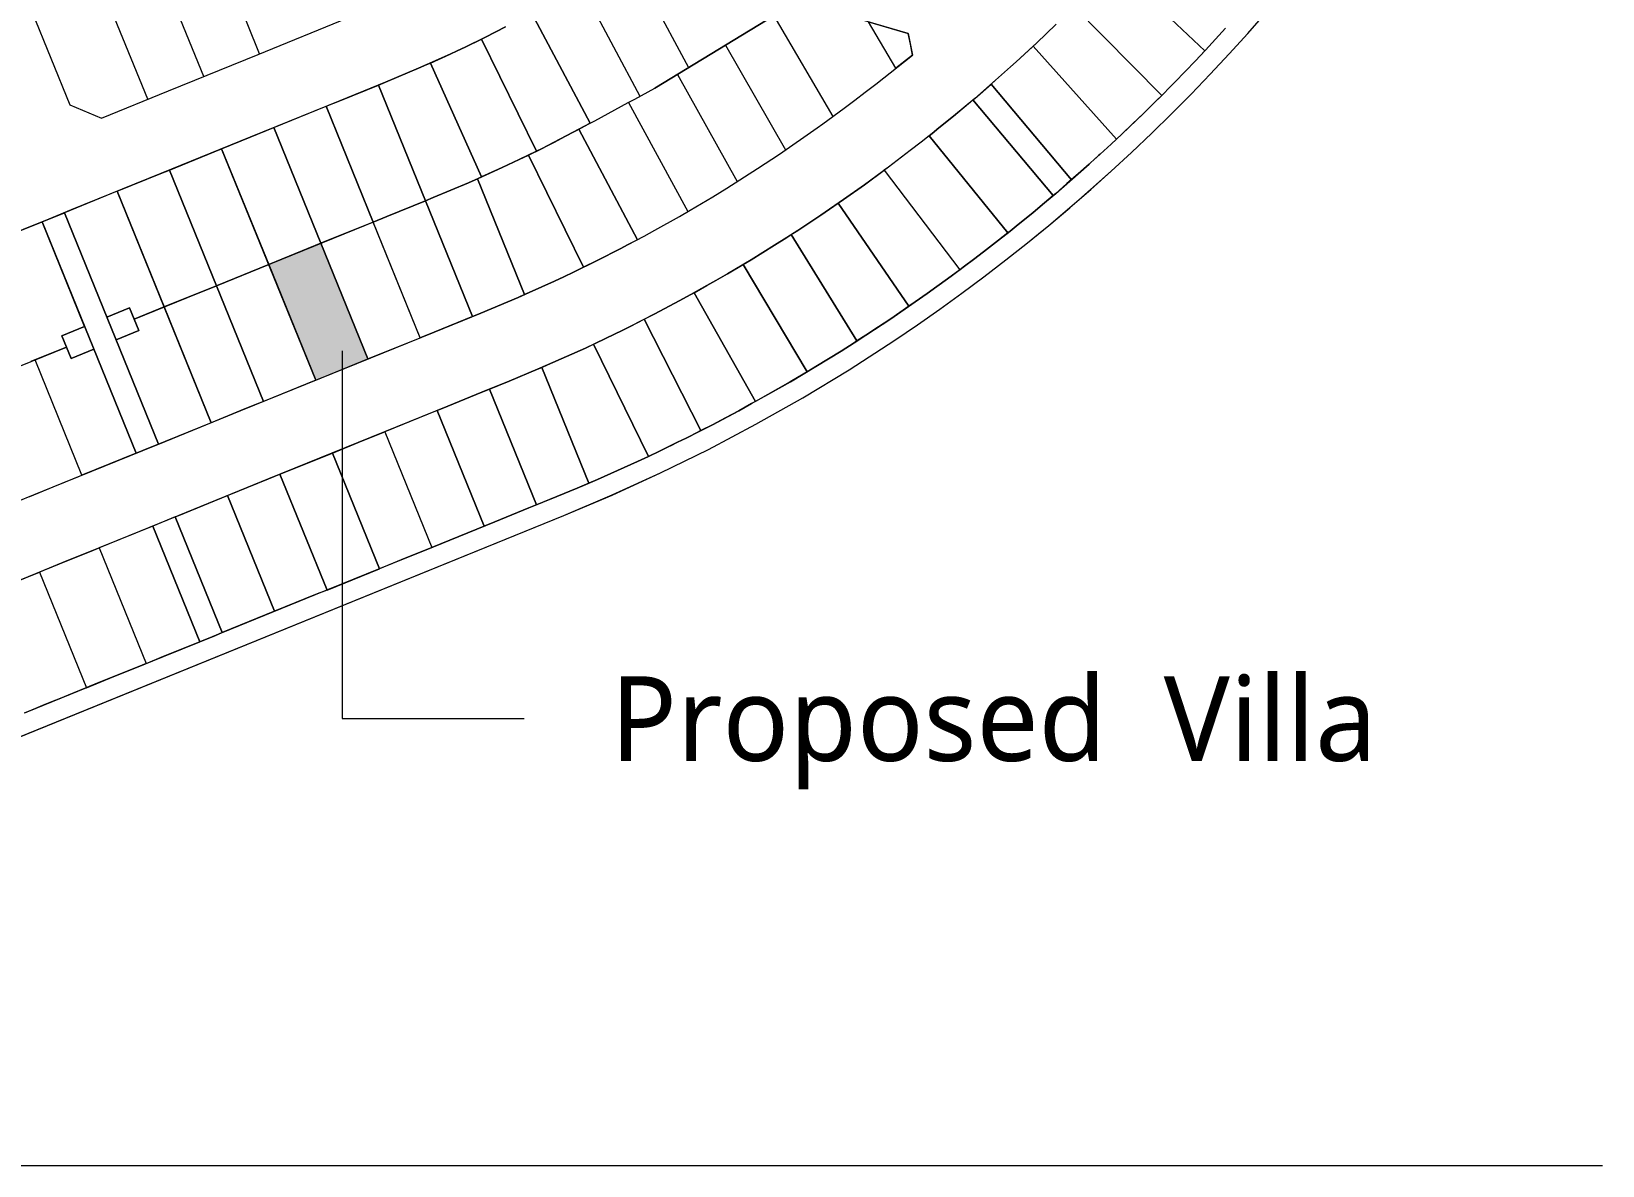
# Model space of a CAD drawing. Header units: millimetres. Extents: x -12746 to 1016489, y -409013 to 338495.
# Drawn here: x 615677 to 1005561, y -409013 to -127490 of the extents above; entities that cross this region are included whole.
import ezdxf

# ---------------------------------------------------------------- set-up
doc = ezdxf.new("R2010")
doc.units = ezdxf.units.MM
for name, color, linetype, lineweight in [('A-DETL', 90, 'Continuous', 9), ('A-DETL-GENF', 92, 'Continuous', 9), ('A-DETL-THIN', 151, 'Continuous', 9), ('G-ANNO-TEXT', 231, 'Continuous', 9)]:
    doc.layers.add(name, color=color, linetype=linetype, lineweight=lineweight)
doc.styles.add('Lucida Sans Unicode_7', font='l_10646.ttf', dxfattribs={"height": 21000})

msp = doc.modelspace()

# ---------------------------------------------------------------- hatches: boundary and pattern name
at = {"layer": 'A-DETL-GENF'}
msp.add_hatch(color=5, dxfattribs=at).paths.add_polyline_path([(686225.2, -214065.7), (699194.6, -208793.5), (687519.9, -180075), (674550.6, -185347.3)])

# ---------------------------------------------------------------- linework, layer by layer
at = {"layer": 'A-DETL'}
for p, q in [((672315.2, -133039.3), (660640.4, -104321.6)), ((658419.5, -138688.1), (646744.6, -109970.2)), ((764805, -110378.8), (778724.5, -136471.8)), ((884350.3, -111011.6), (906843.7, -132344.2)), ((884350.3, -111011.6), (906843.7, -132344.2)), ((906843.7, -132344.2), (884350.3, -111011.6)), ((644523.8, -144337), (632849, -115619.3)), ((751903.8, -115939.3), (766659.6, -143600)), ((770403.4, -141542.7), (805843, -119945.6)), ((805843, -119945.6), (770403.4, -141542.7)), ((615797.4, -122550.5), (625212.4, -145710.5)), ((671938.4, -133192.5), (694171.4, -124153.5)), ((754342.8, -150255.9), (739757.5, -122914.9)), ((739757.5, -122914.9), (754342.8, -150255.9)), ((739757.5, -122914.9), (754342.8, -150255.9)), ((799876.4, -123581.7), (814565.9, -148615.8)), ((833263.4, -127988.5), (817966.4, -123501.5)), ((874373.4, -121334.3), (896157.4, -143389.8)), ((874373.4, -121334.3), (896157.4, -143389.8)), ((896157.4, -143389.8), (874373.4, -121334.3)), ((917543.4, -127988.5), (922094.4, -122814.5)), ((917545.4, -127986.5), (922096.4, -122812.5)), ((733309.4, -126368.5), (728354.4, -128897.5)), ((728354.4, -128897.5), (733309.4, -126368.5)), ((823381.8, -125090), (833263.4, -127988.5)), ((830159.9, -136641.4), (823381.8, -125090)), ((833783.4, -130686.5), (833263.4, -127988.5)), ((833263.4, -127988.5), (834303.4, -133385.5)), ((865051.4, -130386.5), (870002.4, -125651.5)), ((870002.4, -125651.5), (865051.4, -130386.5)), ((907048.4, -132128.5), (912022.4, -126714.5)), ((912022.4, -126714.5), (907048.4, -132128.5)), ((912020.4, -126716.5), (909533.4, -129423.5)), ((912917.4, -133093.5), (917543.4, -127988.5)), ((912919.4, -133091.5), (917545.4, -127986.5)), ((721320.4, -132307.5), (719547.4, -133143.5)), ((719547.4, -133143.5), (721320.4, -132307.5)), ((723304.4, -131371.5), (721320.4, -132307.5)), ((721320.4, -132307.5), (723304.4, -131371.5)), ((728354.4, -128897.5), (723304.4, -131371.5)), ((723304.4, -131371.5), (727345.7, -129391.6)), ((727345.7, -129391.6), (728354.4, -128897.5)), ((727345.7, -129391.6), (740985.4, -157229.3)), ((740985.4, -157229.3), (727345.7, -129391.6)), ((727345.7, -129391.6), (740985.4, -157229.3)), ((787924.6, -130865.2), (802827.4, -156900.9)), ((834303.4, -133385.5), (833783.4, -130686.5)), ((865051.4, -130386.5), (860023.4, -135040.5)), ((860023.4, -135040.5), (864228.5, -131148.1)), ((864228.5, -131148.1), (865051.4, -130386.5)), ((864228.5, -131148.1), (884921.6, -154235.9)), ((884921.6, -154235.9), (864228.5, -131148.1)), ((864228.5, -131148.1), (884921.6, -154235.9)), ((906843.7, -132344.2), (904515.4, -134798.6)), ((906847.2, -132347.5), (904515.4, -134798.5)), ((904517.4, -134796.5), (907048.4, -132128.5)), ((909533.4, -129423.5), (907046.4, -132130.5)), ((649705.4, -142230.5), (671938.4, -133192.5)), ((713819.4, -135716.5), (711749.4, -136646.5)), ((711749.4, -136646.5), (713819.4, -135716.5)), ((719547.4, -133143.5), (713819.4, -135716.5)), ((713819.4, -135716.5), (714669.7, -135334.5)), ((714669.7, -135334.5), (719547.4, -133143.5)), ((714669.7, -135334.5), (727370.1, -163613.1)), ((714669.7, -135334.5), (727370.1, -163613.1)), ((727370.1, -163613.1), (714669.7, -135334.5)), ((825181.4, -140553.5), (834303.4, -133385.5)), ((834303.4, -133385.5), (830159.9, -136641.4)), ((854920.4, -139615.5), (858650.4, -136271.5)), ((858650.4, -136271.5), (854920.4, -139615.5)), ((858650.4, -136271.5), (860023.4, -135040.5)), ((860023.4, -135040.5), (858650.4, -136271.5)), ((904515.4, -134798.5), (901985.4, -137465.5)), ((901987.4, -137463.5), (904517.4, -134796.5)), ((904515.4, -134798.6), (901987.4, -137463.5)), ((908215.4, -138126.5), (912917.4, -133093.5)), ((908217.4, -138124.5), (912919.4, -133091.5)), ((703525.4, -140105.5), (692231.4, -144696.5)), ((701784.3, -140813.2), (703525.4, -140105.5)), ((711749.4, -136646.5), (703525.4, -140105.5)), ((703525.4, -140105.5), (711749.4, -136646.5)), ((775962.1, -138155.2), (790806, -164764.6)), ((854920.4, -139615.5), (849746.4, -144103.5)), ((853821.6, -140568.6), (854920.4, -139615.5)), ((899411.4, -140091.5), (897785.4, -141750.5)), ((897787.4, -141748.5), (899413.4, -140089.5)), ((899411.4, -140091.5), (897787.4, -141748.5)), ((901987.4, -137463.5), (899411.4, -140091.5)), ((901985.4, -137465.5), (899411.4, -140091.5)), ((899413.4, -140089.5), (901987.4, -137463.5)), ((903440.4, -143086.5), (908215.4, -138126.5)), ((903442.4, -143084.5), (908217.4, -138124.5)), ((633030.4, -149009.5), (649705.4, -142230.5)), ((692231.4, -144696.5), (701784.3, -140813.2)), ((701784.3, -140813.2), (713458.8, -169531.1)), ((701784.3, -140813.2), (725132.9, -198248.3)), ((713458.8, -169531.1), (701784.3, -140813.2)), ((819978.4, -144574.5), (822571.4, -142603.5)), ((822571.4, -142603.5), (825181.4, -140553.5)), ((849746.4, -144103.5), (844499.4, -148506.5)), ((849282.2, -144493), (849746.4, -144103.5)), ((849746.4, -144103.5), (853821.6, -140568.6)), ((853821.6, -140568.6), (873755.7, -164314.1)), ((853821.6, -140568.6), (873755.7, -164314.1)), ((873755.7, -164314.1), (853821.6, -140568.6)), ((896157.4, -143389.9), (894222.4, -145300.5)), ((894224.4, -145298.5), (896840.4, -142715.5)), ((896157.4, -143389.8), (894224.4, -145298.5)), ((896840.4, -142715.5), (896157.4, -143389.8)), ((896838.4, -142717.5), (896157.4, -143389.9)), ((897785.4, -141750.5), (896838.4, -142717.5)), ((896840.4, -142715.5), (897787.4, -141748.5)), ((897785.4, -141750.5), (896840.4, -142715.5)), ((898594.4, -147973.5), (903440.4, -143086.5)), ((898596.4, -147971.5), (903442.4, -143084.5)), ((625212.4, -145710.5), (633030.4, -149009.5)), ((692231.4, -144696.5), (669998.4, -153734.5)), ((675845.6, -151357.5), (688814.9, -146085.3)), ((688814.9, -146085.3), (692231.4, -144696.5)), ((712163.9, -203521.3), (688814.9, -146085.3)), ((688814.9, -146085.3), (700489.2, -174802.7)), ((700489.2, -174802.7), (688814.9, -146085.3)), ((763830.6, -145143.9), (778558.5, -172209.8)), ((812102.4, -150425.5), (817384.4, -146545.5)), ((817384.4, -146545.5), (819978.4, -144574.5)), ((844499.4, -148506.5), (849282.2, -144493)), ((849282.2, -144493), (869213.8, -168235.6)), ((869213.8, -168235.6), (849282.2, -144493)), ((849282.2, -144493), (869213.8, -168235.6)), ((886295.4, -152964.5), (891609.4, -147882.5)), ((891607.3, -147884.5), (886295.4, -152964.5)), ((891607.4, -147884.5), (888950.4, -150425.5)), ((894222.4, -145300.5), (891607.4, -147884.5)), ((891609.4, -147882.5), (894224.4, -145298.5)), ((894222.3, -145300.5), (891609.4, -147882.5)), ((893677.4, -152784.5), (898594.4, -147973.5)), ((893679.4, -152782.5), (898596.4, -147971.5)), ((669998.4, -153734.5), (675845.6, -151357.5)), ((675845.6, -151357.5), (687519.9, -180075)), ((675845.6, -151357.5), (699194.6, -208793.5)), ((687519.9, -180075), (675845.6, -151357.5)), ((751497.9, -151768.9), (743784.5, -155826.2)), ((743784.5, -155826.2), (751497.9, -151768.9)), ((754342.8, -150255.9), (751497.9, -151768.9)), ((751497.9, -151768.9), (766045.6, -179185.7)), ((766045.6, -179185.7), (751497.9, -151768.9)), ((751497.9, -151768.9), (766045.6, -179185.7)), ((801349.4, -157929.5), (810657.4, -151451.5)), ((810657.4, -151451.5), (812102.4, -150425.5)), ((840860.4, -151462.5), (839178.4, -152828.5)), ((839178.4, -152828.5), (840860.4, -151462.5)), ((844499.4, -148506.5), (840860.4, -151462.5)), ((840860.4, -151462.5), (844499.4, -148506.5)), ((888950.4, -150425.5), (886293.4, -152966.5)), ((669998.4, -153734.5), (647765.4, -162773.5)), ((662876.4, -156630), (669998.4, -153734.5)), ((743784.5, -155826.2), (742218.6, -156625.1)), ((743784.5, -155826.2), (742218.6, -156625.1)), ((742218.6, -156625.1), (743784.5, -155826.2)), ((836487.4, -154943.5), (833759.4, -157085.5)), ((836487.4, -154943.5), (833759.4, -157085.5)), ((839178.4, -152828.5), (836487.4, -154943.5)), ((838439.3, -153409.3), (836487.4, -154943.5)), ((838439.3, -153409.3), (839178.4, -152828.5)), ((857987.1, -177474.7), (838439.3, -153409.3)), ((838439.3, -153409.3), (857994.3, -177483.6)), ((857987.1, -177474.7), (838439.3, -153409.3)), ((883595.4, -155463.5), (880897.4, -157961.5)), ((880899.4, -157959.5), (883597.4, -155461.5)), ((883595.4, -155463.5), (880899.4, -157959.5)), ((884921.7, -154236), (883595.4, -155463.5)), ((883597.4, -155461.5), (886295.4, -152964.5)), ((884921.6, -154235.9), (883597.4, -155461.5)), ((886295.4, -152964.5), (884921.6, -154235.9)), ((886293.4, -152966.5), (884921.7, -154236)), ((888693.4, -157517.5), (893677.4, -152784.5)), ((888695.4, -157515.5), (893679.4, -152782.5)), ((649907.2, -161902.7), (662876.4, -156630)), ((686225.2, -214065.7), (662876.4, -156630)), ((662876.4, -156630), (674550.6, -185347.3)), ((674550.6, -185347.3), (662876.4, -156630)), ((736736, -159311.4), (732514.5, -161302.7)), ((732514.5, -161302.7), (736736, -159311.4)), ((736736, -159311.4), (732514.5, -161302.7)), ((742218.6, -156625.1), (736736, -159311.4)), ((740985.4, -157229.3), (736736, -159311.4)), ((736736, -159311.4), (739050.7, -158177.2)), ((739050.7, -158177.2), (742218.6, -156625.1)), ((739050.7, -158177.2), (752693.7, -186013.8)), ((739050.7, -158177.2), (752693.7, -186013.8)), ((752693.7, -186013.8), (739050.7, -158177.2)), ((742218.6, -156625.1), (740985.4, -157229.3)), ((795884.4, -161549.5), (801349.4, -157929.5)), ((833759.4, -157085.5), (828338.4, -161205.5)), ((833759.4, -157085.5), (828338.4, -161205.5)), ((879339.4, -159358.5), (878570.3, -160047.4)), ((878570.4, -160047.5), (879341.4, -159356.5)), ((879339.2, -159358.4), (878570.4, -160047.5)), ((880899.4, -157959.5), (879339.2, -159358.4)), ((880513.1, -158306), (879339.4, -159358.5)), ((879341.4, -159356.5), (880899.4, -157959.5)), ((880897.4, -157961.5), (880513.1, -158306)), ((883643.4, -162172.5), (888693.4, -157517.5)), ((883645.4, -162170.5), (888695.4, -157515.5)), ((647765.4, -162773.5), (625532.4, -171810.5)), ((636937.7, -167174.6), (647765.4, -162773.5)), ((647765.4, -162773.5), (649907.2, -161902.7)), ((661581.2, -190619.6), (649907.2, -161902.7)), ((649907.2, -161902.7), (661581.2, -190619.6)), ((649907.2, -161902.7), (673255.9, -219337.9)), ((726521.3, -163994.3), (732514.5, -161302.7)), ((727370.1, -163613.1), (726521.3, -163994.3)), ((732514.5, -161302.7), (726521.4, -163994.3)), ((732514.5, -161302.7), (727370.1, -163613.1)), ((788217.4, -166403.5), (795884.4, -161549.5)), ((828338.4, -161205.5), (822406.4, -165552.5)), ((822406.4, -165552.5), (827306.8, -161961.4)), ((828338.4, -161205.5), (827306.8, -161961.4)), ((827306.8, -161961.4), (846068.7, -186646.4)), ((827306.8, -161961.4), (846079.2, -186660.1)), ((827306.8, -161961.4), (846068.7, -186646.4)), ((869869.4, -167685.5), (875423.4, -162867.5)), ((875421.4, -162869.5), (872644.4, -165278.5)), ((875421.4, -162869.5), (873755.7, -164314.1)), ((878159.4, -160415.5), (875421.4, -162869.5)), ((875423.4, -162867.5), (878161.4, -160413.5)), ((878159.2, -160415.4), (875423.4, -162867.5)), ((878570.3, -160047.4), (878159.4, -160415.5)), ((878161.4, -160413.5), (878570.4, -160047.5)), ((878528.4, -166746.5), (883643.4, -162172.5)), ((878530.4, -166744.5), (883645.4, -162170.5)), ((636937.7, -167174.6), (623864.8, -172488.3)), ((660286.7, -224610.4), (636937.7, -167174.6)), ((648611.9, -195891.8), (636937.7, -167174.6)), ((636937.7, -167174.6), (648611.9, -195891.8)), ((715373.1, -168753.1), (724112.5, -165076.8)), ((724112.5, -165076.8), (715373.1, -168753.1)), ((715373.1, -168753.1), (724112.5, -165076.8)), ((724112.5, -165076.8), (726521.3, -163994.3)), ((726521.3, -163994.3), (724112.5, -165076.8)), ((724112.5, -165076.8), (726351.6, -164070.6)), ((738102.2, -192975.8), (726351.6, -164070.6)), ((726351.6, -164070.6), (738033.6, -192807.2)), ((738033.6, -192807.2), (726351.6, -164070.6)), ((784786.4, -168519.5), (788217.4, -166403.5)), ((822406.4, -165552.5), (817229.4, -169228.5)), ((817229.4, -169228.5), (822406.4, -165552.5)), ((872644.4, -165278.5), (869867.4, -167687.5)), ((872644.2, -165278.3), (869869.4, -167685.5)), ((873755.7, -164314.1), (872646.5, -165276.7)), ((873350.4, -171239.5), (878528.4, -166746.5)), ((873352.4, -171237.5), (878530.4, -166744.5)), ((703905.7, -173413.9), (715373.1, -168753.1)), ((703905.7, -173413.9), (713458.8, -169531.1)), ((713458.8, -169531.1), (703905.7, -173413.9)), ((715373.1, -168753.1), (713458.8, -169531.1)), ((713458.8, -169531.1), (715373.1, -168753.1)), ((713458.8, -169531.1), (725132.9, -198248.3)), ((725132.9, -198248.3), (713458.8, -169531.1)), ((779147.4, -171872.5), (784786.4, -168519.5)), ((817229.4, -169228.5), (811579.4, -173104.5)), ((811579.4, -173104.5), (815898.3, -170141.6)), ((815898.3, -170141.6), (817229.4, -169228.5)), ((815898.3, -170141.6), (833434.9, -195704.6)), ((815898.3, -170141.6), (833434.9, -195704.6)), ((833434.9, -195704.6), (815898.3, -170141.6)), ((867051.4, -170050.5), (864235.4, -172414.5)), ((864237.4, -172412.5), (867053.4, -170048.5)), ((867051.2, -170050.3), (864237.4, -172412.5)), ((869213.8, -168235.6), (867051.2, -170050.3)), ((869214, -168235.8), (867051.4, -170050.5)), ((867053.4, -170048.5), (869869.4, -167685.5)), ((868112.4, -175650.5), (873350.4, -171239.5)), ((868114.4, -175648.5), (873352.4, -171237.5)), ((869869.4, -167685.5), (869213.8, -168235.6)), ((869867.4, -167687.5), (869214, -168235.8)), ((619973.4, -174069.5), (597740.4, -183106.5)), ((603843.7, -180625.7), (618306.2, -174747.1)), ((618306.2, -174747.1), (619973.4, -174069.5)), ((628869.9, -200732.5), (618306.2, -174747.1)), ((618306.2, -174747.1), (641655.4, -232183.6)), ((641655.2, -232183.1), (618306.2, -174747.1)), ((625532.4, -171810.5), (619973.4, -174069.5)), ((619973.4, -174069.5), (623864.7, -172488.2)), ((647213.7, -229924), (623864.7, -172488.2)), ((623864.7, -172488.2), (634390.6, -198380.7)), ((623864.7, -172488.2), (647213.7, -229924)), ((641190.2, -198908.9), (703905.7, -173413.9)), ((700489.2, -174802.7), (687519.9, -180075)), ((700489.2, -174802.7), (687519.9, -180075)), ((700489.2, -174802.7), (703905.7, -173413.9)), ((703905.7, -173413.9), (700489.2, -174802.7)), ((712163.9, -203521.3), (700489.2, -174802.7)), ((712163.9, -203521.3), (700489.2, -174802.7)), ((770417.4, -176809.5), (776474.4, -173403.5)), ((776474.4, -173403.5), (779147.4, -171872.5)), ((811579.4, -173104.5), (805866.4, -176887.5)), ((805866.4, -176887.5), (811579.4, -173104.5)), ((864235.4, -172414.5), (860016.4, -175841.5)), ((860018.4, -175839.5), (864237.4, -172412.5)), ((864237.4, -172412.5), (860018.4, -175839.5)), ((763607.4, -180479.5), (767723.4, -178295.5)), ((766045.6, -179185.7), (763607.4, -180479.5)), ((767723.4, -178295.5), (770417.4, -176809.5)), ((803105.4, -178653.5), (800095.4, -180578.5)), ((800095.4, -180578.5), (803105.4, -178653.5)), ((805866.4, -176887.5), (803105.4, -178653.5)), ((803105.4, -178653.5), (804224, -177938)), ((804224, -177938), (805866.4, -176887.5)), ((804224, -177938), (820540.1, -204390.3)), ((804224, -177938), (820500.7, -204326.4)), ((820500.7, -204326.4), (804224, -177938)), ((855636.4, -179322.5), (852710.4, -181620.5)), ((852712.4, -181618.5), (855638.4, -179320.5)), ((852712.4, -181618.5), (855638.4, -179320.5)), ((857994.3, -177483.6), (855636.4, -179322.5)), ((855638.4, -179320.5), (858529.4, -177048.5)), ((855638.4, -179320.5), (857987.1, -177474.7)), ((858529.4, -177048.5), (857987.1, -177474.7)), ((858527.4, -177050.5), (857994.3, -177483.6)), ((860016.4, -175841.5), (858527.4, -177050.5)), ((858529.4, -177048.5), (860018.4, -175839.5)), ((860018.4, -175839.5), (858529.4, -177048.5)), ((862815.4, -179977.5), (868112.4, -175650.5)), ((862817.4, -179975.5), (866481.7, -176982.1)), ((866482.6, -176981.4), (868114.4, -175648.5)), ((687519.9, -180075), (674550.6, -185347.3)), ((687519.9, -180075), (674550.6, -185347.3)), ((699194.6, -208793.5), (687519.9, -180075)), ((687519.9, -180075), (699194.6, -208793.5)), ((756083.4, -184352.5), (761929.4, -181370.5)), ((761929.4, -181370.5), (756083.4, -184352.5)), ((761929.4, -181370.5), (763607.4, -180479.5)), ((763607.4, -180479.5), (761929.4, -181370.5)), ((800095.4, -180578.5), (794266.4, -184173.5)), ((794266.4, -184173.5), (800095.4, -180578.5)), ((852710.4, -181620.5), (849801.4, -183831.5)), ((849803.4, -183829.5), (852712.4, -181618.5)), ((849803.4, -183829.5), (852712.4, -181618.5)), ((857462.4, -184219.5), (862815.4, -179977.5)), ((857464.4, -184217.5), (862817.4, -179975.5)), ((674550.6, -185347.3), (661581.2, -190619.6)), ((661581.2, -190619.6), (674550.6, -185347.3)), ((674550.6, -185347.3), (686225.2, -214065.7)), ((674550.6, -185347.3), (686225.2, -214065.7)), ((750168.4, -187251.5), (756083.4, -184352.5)), ((752693.7, -186013.8), (750168.4, -187251.5)), ((756083.4, -184352.5), (752693.7, -186013.8)), ((794266.4, -184173.5), (788374.4, -187676.5)), ((788374.4, -187676.5), (792298.1, -185343.7)), ((792298.1, -185343.7), (794266.4, -184173.5)), ((792298.1, -185343.7), (808138.2, -211991)), ((792298.1, -185343.7), (808138.2, -211991)), ((808138.2, -211991), (792298.1, -185343.7)), ((846069, -186646.7), (843928.4, -188219.5)), ((843930.4, -188217.5), (846893.4, -186040.5)), ((846068.7, -186646.4), (843930.4, -188217.5)), ((846068.7, -186646.4), (846893.4, -186040.5)), ((846891.4, -186042.5), (846069, -186646.7)), ((849801.4, -183831.5), (846891.4, -186042.5)), ((846893.4, -186040.5), (849803.4, -183829.5)), ((846893.4, -186040.5), (849803.4, -183829.5)), ((852054.4, -188375.5), (857462.4, -184219.5)), ((852056.4, -188373.5), (857464.4, -184217.5)), ((661581.2, -190619.6), (648611.9, -195891.8)), ((648611.9, -195891.8), (661581.2, -190619.6)), ((673255.9, -219337.9), (661581.2, -190619.6)), ((661581.2, -190619.6), (673255.9, -219337.9)), ((739224.4, -192272.5), (745481.4, -189462.5)), ((745481.4, -189462.5), (739224.4, -192272.5)), ((745481.4, -189462.5), (747771.4, -188381.5)), ((747771.4, -188381.5), (745481.4, -189462.5)), ((747771.4, -188381.5), (750168.4, -187251.5)), ((750168.4, -187251.5), (747771.4, -188381.5)), ((783247.4, -190590.5), (779321.4, -192797.5)), ((780129.4, -192343.2), (783247.4, -190590.5)), ((785509.4, -189318.5), (783247.4, -190590.5)), ((783247.4, -190590.5), (785509.4, -189318.5)), ((788374.4, -187676.5), (785509.4, -189318.5)), ((785509.4, -189318.5), (788374.4, -187676.5)), ((840351.4, -190831.5), (837967.4, -192524.5)), ((837969.4, -192522.5), (840353.4, -190829.5)), ((840353.4, -190829.5), (837969.4, -192522.5)), ((840965.4, -190395.5), (840351.4, -190831.5)), ((840353.4, -190829.5), (840967.4, -190393.5)), ((840967.4, -190393.5), (840353.4, -190829.5)), ((843928.4, -188219.5), (840965.4, -190395.5)), ((840967.4, -190393.5), (843930.4, -188217.5)), ((843930.4, -188217.5), (840967.4, -190393.5)), ((846594.4, -192444.5), (852054.4, -188375.5)), ((846596.4, -192442.5), (852056.4, -188373.5)), ((727220.4, -197399.5), (736474.4, -193507.5)), ((736474.4, -193507.5), (727220.4, -197399.5)), ((736474.4, -193507.5), (739224.4, -192272.5)), ((738033.6, -192807.2), (736474.4, -193507.5)), ((739224.4, -192272.5), (738033.6, -192807.2)), ((776432.4, -194391.5), (770376.4, -197604.5)), ((770376.4, -197604.5), (776432.4, -194391.5)), ((779321.4, -192797.5), (776432.4, -194391.5)), ((776432.4, -194391.5), (779321.4, -192797.5)), ((779321.4, -192797.5), (780129.4, -192343.2)), ((780129.4, -192343.2), (795323.5, -219364.6)), ((780129.4, -192343.2), (795323.5, -219364.6)), ((795323.5, -219364.6), (780129.4, -192343.2)), ((828907.4, -198810.5), (834971.4, -194650.5)), ((834971.4, -194650.5), (833434.9, -195704.6)), ((834969.4, -194652.5), (833435.1, -195705)), ((837967.4, -192524.5), (834969.4, -194652.5)), ((834971.4, -194650.5), (837969.4, -192522.5)), ((837969.4, -192522.5), (834971.4, -194650.5)), ((841083.4, -196424.5), (846594.4, -192444.5)), ((841085.4, -196422.5), (846596.4, -192442.5)), ((640041.5, -196083.5), (634390.6, -198380.7)), ((634390.6, -198380.7), (640041.5, -196083.5)), ((641190.2, -198908.9), (640041.5, -196083.5)), ((640041.5, -196083.5), (642338.8, -201734.4)), ((648611.9, -195891.8), (641190.2, -198908.9)), ((641190.2, -198908.9), (648611.9, -195891.8)), ((660286.7, -224610.4), (648611.9, -195891.8)), ((648611.9, -195891.8), (660286.7, -224610.4)), ((715580.4, -202132.5), (727220.4, -197399.5)), ((725132.9, -198248.3), (715580.4, -202132.5)), ((727220.4, -197399.5), (725132.9, -198248.3)), ((770376.4, -197604.5), (764268.4, -200720.5)), ((767742.2, -198948.3), (770376.4, -197604.5)), ((822777.4, -202870.5), (828907.4, -198810.5)), ((828907.4, -198810.5), (822777.4, -202870.5)), ((828905.4, -198812.5), (825840.4, -200842.5)), ((831937.4, -196732.5), (828905.4, -198812.5)), ((833434.9, -195704.6), (828907.4, -198810.5)), ((833435.1, -195705), (831937.4, -196732.5)), ((835524.4, -200317.5), (841083.4, -196424.5)), ((835526.4, -200315.5), (841085.4, -196422.5)), ((623218.8, -203029.4), (628869.9, -200732.5)), ((628869.9, -200732.5), (623218.8, -203029.4)), ((642338.8, -201734.4), (636687.9, -204031.6)), ((636687.9, -204031.6), (642338.8, -201734.4)), ((642338.8, -201734.4), (641190.2, -198908.9)), ((671114.4, -220208.5), (715580.4, -202132.5)), ((715580.4, -202132.5), (712163.9, -203521.3)), ((762395.4, -201638.5), (758097.4, -203744.5)), ((758097.4, -203744.5), (762395.4, -201638.5)), ((764268.4, -200720.5), (762395.4, -201638.5)), ((762395.4, -201638.5), (764268.4, -200720.5)), ((764268.4, -200720.5), (767742.2, -198948.3)), ((767742.2, -198948.3), (781824.4, -226564.9)), ((767742.2, -198948.3), (781824.4, -226564.9)), ((781824.4, -226564.9), (767742.2, -198948.3)), ((825840.4, -200842.5), (822775.4, -202872.5)), ((829919.4, -204119.5), (835524.4, -200317.5)), ((829921.4, -204117.5), (835526.4, -200315.5)), ((497849.4, -257276.5), (624367.4, -205854.8)), ((624367.4, -205854.8), (615555.8, -209436.2)), ((616585.6, -209017.6), (624367.4, -205854.8)), ((625516, -208680.3), (623218.8, -203029.4)), ((623218.8, -203029.4), (624367.4, -205854.8)), ((624367.4, -205854.8), (625516, -208680.3)), ((625516, -208680.3), (631167.1, -206383.5)), ((631167.1, -206383.5), (625516, -208680.3)), ((631167.1, -206383.5), (641655.2, -232183.1)), ((647213.7, -229924.2), (636687.9, -204031.6)), ((699194.6, -208793.5), (712163.9, -203521.3)), ((753135.4, -206085.5), (743772.4, -210290.5)), ((743772.4, -210290.5), (753135.4, -206085.5)), ((755578.4, -204932.5), (753135.4, -206085.5)), ((753135.4, -206085.5), (755142.4, -205138.3)), ((755142.4, -205138.3), (755578.4, -204932.5)), ((755142.4, -205138.3), (768804.4, -232969.5)), ((755142.4, -205138.3), (768804.4, -232969.5)), ((768804.4, -232969.5), (755142.4, -205138.3)), ((758097.4, -203744.5), (755578.4, -204932.5)), ((755578.4, -204932.5), (758097.4, -203744.5)), ((819804.4, -204772.5), (816581.4, -206833.5)), ((816583.4, -206831.5), (819806.4, -204770.5)), ((819806.4, -204770.5), (816583.4, -206831.5)), ((818578.4, -211453.5), (829919.4, -204119.5)), ((818580.4, -211451.5), (829921.4, -204117.5)), ((820501, -204327), (819804.4, -204772.5)), ((819806.4, -204770.5), (822777.4, -202870.5)), ((820500.7, -204326.4), (819806.4, -204770.5)), ((822777.4, -202870.5), (820500.7, -204326.4)), ((822775.4, -202872.5), (820501, -204327)), ((616585.6, -209017.6), (615555.8, -209436.2)), ((628222.9, -237644.2), (616582.5, -209010.1)), ((628222.5, -237643.1), (616585.6, -209017.6)), ((628222.5, -237643.1), (616585.6, -209017.6)), ((686225.2, -214065.7), (699194.6, -208793.5)), ((743772.4, -210290.5), (741267.4, -211344.5)), ((742338.3, -210893.9), (743772.4, -210290.5)), ((813451.4, -208763.5), (810322.4, -210693.5)), ((810324.4, -210691.5), (813453.4, -208761.5)), ((813453.4, -208761.5), (810324.4, -210691.5)), ((816581.4, -206833.5), (813451.4, -208763.5)), ((813453.4, -208761.5), (816583.4, -206831.5)), ((816583.4, -206831.5), (813453.4, -208761.5)), ((686225.2, -214065.7), (673255.9, -219337.9)), ((734214.4, -214311.5), (727463.4, -217056.5)), ((729373.9, -216279.7), (734214.4, -214311.5)), ((734214.4, -214311.5), (741267.4, -211344.5)), ((741267.4, -211344.5), (734214.4, -214311.5)), ((741267.4, -211344.5), (742338.3, -210893.9)), ((742338.3, -210893.9), (754013.1, -239614)), ((742338.3, -210893.9), (754013.1, -239614)), ((754013.2, -239614.2), (742338.3, -210893.9)), ((807161.4, -212572.5), (804001.4, -214451.5)), ((804003.4, -214449.5), (807163.4, -212570.5)), ((807163.4, -212570.5), (804003.4, -214449.5)), ((807077.4, -218421.5), (818578.4, -211453.5)), ((807079.4, -218419.5), (818580.4, -211451.5)), ((808138.5, -211991.6), (807161.4, -212572.5)), ((807163.4, -212570.5), (810324.4, -210691.5)), ((808138.2, -211991), (807163.4, -212570.5)), ((810324.4, -210691.5), (808138.2, -211991)), ((810322.4, -210693.5), (808138.5, -211991.6)), ((727463.4, -217056.5), (718984.4, -220502.5)), ((718984.4, -220502.5), (727463.4, -217056.5)), ((727463.4, -217056.5), (729373.9, -216279.7)), ((729373.9, -216279.7), (741047.7, -244997.3)), ((741047.7, -244997.3), (729373.9, -216279.7)), ((729373.9, -216279.7), (741047.7, -244997.3)), ((794404.4, -219881.5), (798441.4, -217611.5)), ((798441.4, -217611.5), (795323.5, -219364.6)), ((798439.4, -217613.5), (795323.9, -219365.3)), ((804001.4, -214451.5), (798439.4, -217613.5)), ((798441.4, -217611.5), (804003.4, -214449.5)), ((804003.4, -214449.5), (798441.4, -217611.5)), ((648881.4, -229246.5), (667627.4, -221626.5)), ((667627.4, -221626.5), (660286.7, -224610.4)), ((667627.4, -221626.5), (671114.4, -220208.5)), ((671114.4, -220208.5), (667627.4, -221626.5)), ((673255.9, -219337.9), (671114.4, -220208.5)), ((718984.4, -220502.5), (696751.4, -229541.5)), ((716369, -221565.8), (703364.5, -226852.9)), ((716369, -221565.8), (718984.4, -220502.5)), ((728042.8, -250283.6), (716369, -221565.8)), ((716369, -221565.8), (728044, -250286.5)), ((728042.8, -250283.6), (716369, -221565.8)), ((784686.4, -225105.5), (791184.4, -221657.5)), ((791184.4, -221657.5), (784686.4, -225105.5)), ((791182.4, -221659.5), (787933.4, -223383.5)), ((794402.4, -219883.5), (791182.4, -221659.5)), ((791184.4, -221657.5), (794404.4, -219881.5)), ((794404.4, -219881.5), (791184.4, -221657.5)), ((795323.9, -219365.3), (794402.4, -219883.5)), ((795323.5, -219364.6), (794404.4, -219881.5)), ((795435.4, -225018.5), (807077.4, -218421.5)), ((795437.4, -225016.5), (807079.4, -218419.5)), ((660286.7, -224610.4), (648881.4, -229246.5)), ((781409.4, -226776.5), (784686.4, -225105.5)), ((784686.4, -225105.5), (781824.4, -226564.9)), ((784684.4, -225107.5), (781824.8, -226565.7)), ((783667.4, -231241.5), (795435.4, -225018.5)), ((783669.4, -231239.5), (795437.4, -225016.5)), ((787933.4, -223383.5), (784684.4, -225107.5)), ((643322.4, -231505.5), (648881.4, -229246.5)), ((647213.7, -229924), (643322.4, -231505.5)), ((648881.4, -229246.5), (647213.7, -229924.2)), ((696751.4, -229541.5), (674518.4, -238579.5)), ((690359.9, -232139.7), (696751.4, -229541.5)), ((696751.4, -229541.5), (703364.5, -226852.9)), ((703364.5, -226852.9), (715039.3, -255573)), ((703364.5, -226852.9), (715038.1, -255570.1)), ((703364.5, -226852.9), (715038.1, -255570.1)), ((776034.4, -229478.5), (774829.4, -230068.5)), ((774831.4, -230066.5), (776036.4, -229476.5)), ((776036.4, -229476.5), (774831.4, -230066.5)), ((778131.4, -228450.5), (776034.4, -229478.5)), ((776036.4, -229476.5), (778133.4, -228448.5)), ((778133.4, -228448.5), (776036.4, -229476.5)), ((781407.4, -226778.5), (778131.4, -228450.5)), ((778133.4, -228448.5), (781409.4, -226776.5)), ((781409.4, -226776.5), (778133.4, -228448.5)), ((781824.8, -226565.7), (781407.4, -226778.5)), ((781824.4, -226564.9), (781409.4, -226776.5)), ((621089.4, -240542.5), (643322.4, -231505.5)), ((641655.2, -232183.1), (628222.5, -237643.1)), ((643322.4, -231505.5), (641655.2, -232183.1)), ((677355.2, -237426.3), (690359.9, -232139.7)), ((690359.9, -232139.7), (702034.5, -260859.4)), ((702033.4, -260856.8), (690359.9, -232139.7)), ((702033.4, -260856.8), (690359.9, -232139.7)), ((768802.4, -232971.5), (766100.4, -234246.5)), ((766102.4, -234244.5), (768804.4, -232969.5)), ((768804.4, -232969.5), (766102.4, -234244.5)), ((771527.4, -231686.5), (768802.4, -232971.5)), ((768804.4, -232969.5), (771529.4, -231684.5)), ((771529.4, -231684.5), (768804.4, -232969.5)), ((774829.4, -230068.5), (771527.4, -231686.5)), ((771529.4, -231684.5), (774831.4, -230066.5)), ((774831.4, -230066.5), (771529.4, -231684.5)), ((771791.4, -237089.5), (783667.4, -231241.5)), ((771793.4, -237087.5), (783669.4, -231239.5)), ((621089.4, -240542.5), (628222.5, -237643.1)), ((674518.4, -238579.5), (677355.2, -237426.3)), ((689029.7, -266145.9), (677355.2, -237426.3)), ((677355.2, -237426.3), (689028.9, -266143.9)), ((677355.2, -237426.3), (689028.9, -266143.9)), ((761116.4, -236484.5), (756133.4, -238723.5)), ((756135.4, -238721.5), (761118.4, -236482.5)), ((761118.4, -236482.5), (756135.4, -238721.5)), ((759825.4, -242561.5), (771791.4, -237089.5)), ((759827.4, -242559.5), (771793.4, -237087.5)), ((766100.4, -234246.5), (761116.4, -236484.5)), ((761118.4, -236482.5), (766102.4, -234244.5)), ((766102.4, -234244.5), (761118.4, -236482.5)), ((598856.4, -249582.5), (621089.4, -240542.5)), ((615253.2, -242915.5), (621089.4, -240542.5)), ((674518.4, -238579.5), (652284.4, -247616.5)), ((664350.2, -242712.3), (674518.4, -238579.5)), ((751097.4, -240842.5), (746060.4, -242960.5)), ((751099.4, -240840.5), (746062.4, -242958.5)), ((746062.4, -242958.5), (751099.4, -240840.5)), ((753285.4, -239921.5), (751097.4, -240842.5)), ((754013.1, -239614), (751099.4, -240840.5)), ((751099.4, -240840.5), (753287.4, -239919.5)), ((754013.6, -239615.2), (753285.4, -239921.5)), ((753287.4, -239919.5), (756135.4, -238721.5)), ((756135.4, -238721.5), (754013.2, -239614.2)), ((756133.4, -238723.5), (754013.6, -239615.2)), ((652284.4, -247616.5), (664350.2, -242712.3)), ((676024.2, -271430.6), (664350.2, -242712.3)), ((664350.2, -242712.3), (676024.2, -271430.6)), ((664350.2, -242712.3), (676024.9, -271432.4)), ((741048.1, -244998.3), (739136.4, -245775.5)), ((739138.4, -245773.5), (746062.4, -242958.5)), ((741047.7, -244997.3), (739138.4, -245773.5)), ((746062.4, -242958.5), (741047.7, -244997.3)), ((746060.4, -242960.5), (741048.1, -244998.3)), ((747785.4, -247656.5), (759825.4, -242561.5)), ((747787.4, -247654.5), (759827.4, -242559.5)), ((524332.4, -338494.5), (747785.4, -247656.5)), ((524334.4, -338492.5), (747787.4, -247654.5)), ((652284.4, -247616.5), (630051.4, -256653.5)), ((651345.2, -247998.2), (645786.8, -250257.5)), ((651345.2, -247998.2), (652284.4, -247616.5)), ((651345.2, -247998.2), (663019.5, -276717.2)), ((663019.5, -276717.2), (651345.2, -247998.2)), ((663019.9, -276718.2), (651346.3, -248000.8)), ((726168.4, -251045.5), (730658.4, -249220.5)), ((730658.4, -249220.5), (728042.8, -250283.6)), ((730656.4, -249222.5), (728044, -250286.5)), ((739136.4, -245775.5), (730656.4, -249222.5)), ((730658.4, -249220.5), (739138.4, -245773.5)), ((739138.4, -245773.5), (730658.4, -249220.5)), ((645786.8, -250257.5), (632498.9, -255658.7)), ((645786.8, -250257.5), (657461.7, -278977.9)), ((657461.2, -278976.7), (645786.8, -250257.5)), ((645787.9, -250260.3), (657461.6, -278977.7)), ((713199.4, -256317.5), (726168.4, -251045.5)), ((715038.1, -255570.1), (726168.4, -251045.5)), ((726166.4, -251047.5), (715039.3, -255573)), ((728044, -250286.5), (726166.4, -251047.5)), ((726168.4, -251045.5), (728042.8, -250283.6)), ((630051.4, -256653.5), (624492.4, -258912.5)), ((624492.4, -258912.5), (630051.4, -256653.5)), ((630051.4, -256653.5), (632498.9, -255658.7)), ((632498.9, -255658.7), (644173.4, -284378.3)), ((632498.9, -255658.7), (644174, -284379.7)), ((632498.9, -255658.7), (644173.4, -284378.3)), ((713197.4, -256319.5), (708422.4, -258260.5)), ((708424.4, -258258.5), (713199.4, -256317.5)), ((713199.4, -256317.5), (708424.4, -258258.5)), ((715039.3, -255573), (713197.4, -256319.5)), ((715038.1, -255570.1), (713199.4, -256317.5)), ((602260.4, -267953.5), (624492.4, -258912.5)), ((624492.4, -258912.5), (617676.8, -261684.2)), ((686191.4, -267297.5), (708424.4, -258258.5)), ((689028.9, -266143.9), (702033.4, -260856.8)), ((702034.5, -260859.4), (700228.7, -261593.5)), ((708424.4, -258258.5), (702033.4, -260856.8)), ((708422.4, -258260.5), (702034.5, -260859.4)), ((602855.5, -267711.5), (617676.8, -261684.2)), ((617676.8, -261684.2), (629351.9, -290405)), ((617676.8, -261684.2), (629351.3, -290403.6)), ((617676.8, -261684.2), (629351.3, -290403.6)), ((700228.7, -261593.5), (689029.7, -266145.9)), ((641725.4, -285373.5), (686191.4, -267297.5)), ((686191.4, -267297.5), (676024.2, -271430.6)), ((686189.4, -267299.5), (676024.9, -271432.4)), ((687258.6, -266865.2), (686189.4, -267299.5)), ((689028.9, -266143.9), (686191.4, -267297.5)), ((689029.7, -266145.9), (687258.6, -266865.2)), ((676024.2, -271430.6), (663019.5, -276717.2)), ((674289.4, -272137.7), (663956.4, -276337.5)), ((676024.9, -271432.4), (674289.4, -272137.7)), ((661320.2, -277409.1), (663019.9, -276718.2)), ((663020.2, -276718.8), (661320.4, -277409.5)), ((663956.4, -276337.5), (663020.2, -276718.8)), ((644173.4, -284378.3), (657461.2, -278976.7)), ((657461.8, -278978.3), (648350.6, -282682)), ((657461.6, -278977.7), (661320.2, -277409.1)), ((661320.4, -277409.5), (657461.8, -278978.3)), ((644457.1, -284264.7), (641723.4, -285375.5)), ((644173.4, -284378.3), (641725.4, -285373.5)), ((648350.6, -282682), (644457.1, -284264.7)), ((613934.4, -296671.5), (636167.4, -287632.5)), ((629351.3, -290403.6), (636167.4, -287632.5)), ((636165.4, -287634.5), (631452.3, -289551.2)), ((641723.4, -285375.5), (636165.4, -287634.5)), ((636167.4, -287632.5), (641725.4, -285373.5)), ((636167.4, -287632.5), (641725.4, -285373.5)), ((629351.3, -290403.6), (614529.4, -296429.6)), ((631452.3, -289551.2), (622412.5, -293225.9)), ((618447.6, -294837.8), (613932.4, -296673.5)), ((621500.7, -293596.5), (618447.6, -294837.8)), ((622412.5, -293225.9), (621500.7, -293596.5)), ((122561, -409012.6), (1005561, -409012.6))]:
    msp.add_line(p, q, dxfattribs=at)
msp.add_arc((142214.6, 997216.5), 1300536, 297.5521272, 298.8830278, dxfattribs=at)
msp.add_arc((142214.6, 997216.5), 1300536, 297.5521272, 298.8830278, dxfattribs=at)
at = {"layer": 'A-DETL-THIN'}
for p, q in [((687519.9, -180075), (674550.6, -185347.3)), ((699194.6, -208793.5), (687519.9, -180075)), ((674550.6, -185347.3), (686225.2, -214065.7)), ((686225.2, -214065.7), (699194.6, -208793.5))]:
    msp.add_line(p, q, dxfattribs=at)
at = {"layer": 'G-ANNO-TEXT', "color": 7}
for p, q in [((692761.8, -206768.8), (692761.8, -298062.6)), ((692761.8, -298062.6), (726869.5, -298062.6)), ((726869.5, -298062.6), (737982, -298062.6))]:
    msp.add_line(p, q, dxfattribs=at)

# ---------------------------------------------------------------- texts
at = {"layer": 'G-ANNO-TEXT', "color": 7, "insert": (759318, -287562.6), "char_height": 21000, "width": 272734.088, "attachment_point": 1, "style": 'Lucida Sans Unicode_7'}
msp.add_mtext('Proposed  Villa ', dxfattribs=at)

doc.saveas('drawing.dxf')
